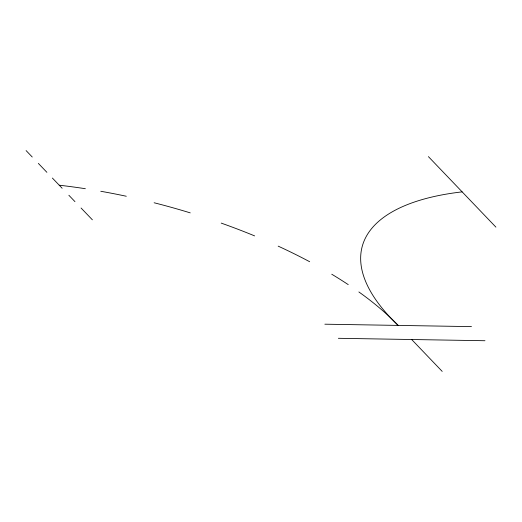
<?xml version="1.0" encoding="UTF-8"?>
<svg xmlns="http://www.w3.org/2000/svg" width="522" height="522" viewBox="0 0 522 522"><rect width="100%" height="100%" fill="white"/><g stroke="black" fill="none" stroke-linecap="round" stroke-linejoin="round"><path stroke-width="0.78" d="M324.86 324.195L471.47 326.622M338.367 338.302L484.977 340.729M428.405 156.626L495.9 227.129M411.675 339.515L442.199 371.403M26.1 150.597L32.253 157.024M38.354 163.399L46.895 172.319M52.389 178.054L62.151 188.253M68.865 195.267L74.966 201.636M81.067 208.01L92.374 219.821M59.234 185.206A301.233 118.181 15.4 0 1 85.36 188.716M100.772 191.267A301.233 118.181 15.4 0 1 126.285 196.252M154.134 202.764A301.233 118.181 15.4 0 1 190.243 212.872M221.217 223.103A301.233 118.181 15.4 0 1 254.632 235.898M278.18 246.143A301.233 118.181 15.4 0 1 309.67 261.731M331.751 274.226A301.233 118.181 15.4 0 1 348.233 284.627M358.875 291.955A301.233 118.181 15.4 0 1 398.169 325.408A288.242 113.091 15.4 0 1 462.153 191.874"/></g></svg>
